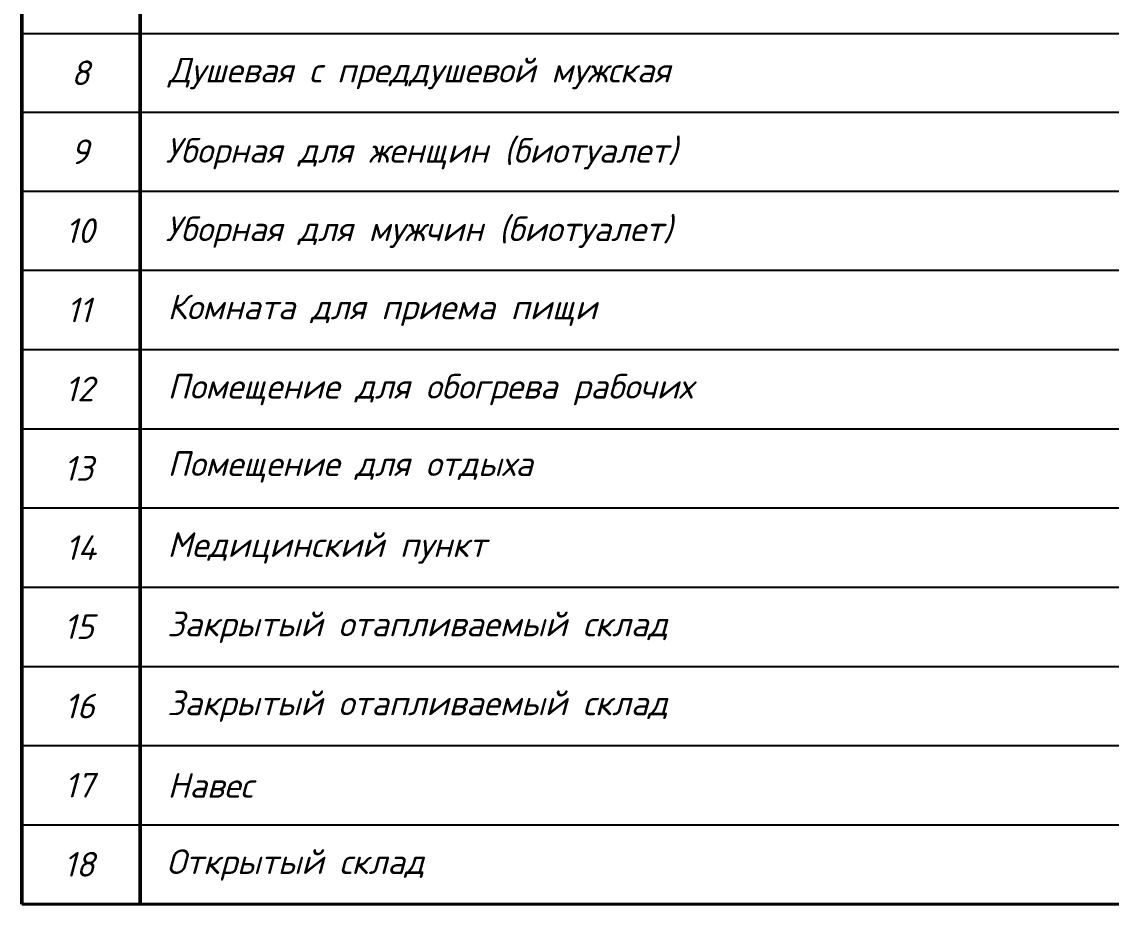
# Model space of a CAD drawing. Header units: millimetres. Extents: x 2279 to 5236, y 896 to 2828.
# Drawn here: x 4075.9 to 4186.3, y 2518.5 to 2607.9 of the extents above; entities that cross this region are included whole.
import ezdxf

# ---------------------------------------------------------------- set-up
doc = ezdxf.new("R2010")
doc.units = ezdxf.units.MM
doc.layers.add('PDF _!!ТОНКАЯ', color=7, linetype='Continuous')
doc.layers.add('PDF _Текст', color=7, linetype='Continuous')
doc.styles.add('PDF ISOCPEUR Italic', font='isocpeui.ttf')

msp = doc.modelspace()

# ---------------------------------------------------------------- linework, layer by layer
at = {"layer": 'PDF _!!ТОНКАЯ', "lineweight": 50}
for points in [[(4075.92, 2518.5), (4075.92, 2677.76), (4262.91, 2677.76), (4262.91, 2518.5)], [(4087.9, 2677.76), (4087.9, 2518.5)]]:
    msp.add_lwpolyline(points, dxfattribs=at)
at = {"layer": 'PDF _!!ТОНКАЯ', "lineweight": 25}
for points in [[(4075.92, 2606.76), (4262.91, 2606.76)], [(4075.92, 2598.76), (4262.91, 2598.76)], [(4075.92, 2590.76), (4262.91, 2590.76)], [(4075.92, 2582.76), (4262.91, 2582.76)], [(4075.92, 2574.72), (4262.91, 2574.72)], [(4075.92, 2566.67), (4262.91, 2566.67)], [(4075.92, 2558.67), (4197.93, 2558.67), (4262.91, 2558.67)], [(4075.92, 2550.63), (4197.93, 2550.63), (4262.91, 2550.63)], [(4075.92, 2542.58), (4197.93, 2542.58), (4227.9, 2542.58), (4262.91, 2542.58)], [(4075.92, 2534.58), (4087.9, 2534.58), (4187.94, 2534.58), (4197.93, 2534.58), (4227.9, 2534.58), (4262.91, 2534.58)], [(4075.92, 2526.54), (4262.91, 2526.54)]]:
    msp.add_lwpolyline(points, dxfattribs=at)
at = {"layer": 'PDF _!!ТОНКАЯ', "lineweight": 40}
msp.add_lwpolyline([(4075.92, 2518.5), (4262.91, 2518.5)], dxfattribs=at)

# ---------------------------------------------------------------- texts
at = {"layer": 'PDF _Текст', "attachment_point": 7, "style": 'PDF ISOCPEUR Italic'}
for s, insert, char_height in [('Душевая с преддушевой мужская', (4090.78, 2601.1), 2.4999), ('8', (4080.91, 2601.51), 2.5), ('9', (4080.87, 2593.51), 2.5), ('Уборная для женщин (биотуалет)', (4090.48, 2592.97), 2.4999), ('10', (4080.32, 2585.51), 2.5), ('Уборная для мужчин (биотуалет)', (4090.48, 2585.02), 2.4999), ('Комната для приема пищи', (4090.69, 2577.1), 2.4999), ('11', (4080.45, 2577.47), 2.5), ('Помещение для обогрева рабочих', (4090.69, 2569.06), 2.4999), ('12', (4080.28, 2569.47), 2.5), ('13', (4080.15, 2561.42), 2.5), ('Помещение для отдыха', (4090.69, 2561.22), 2.4999), ('14', (4080.32, 2553.38), 2.5), ('Медицинский пункт', (4090.69, 2553.01), 2.4999), ('Закрытый отапливаемый склад', (4090.65, 2544.97), 2.4999), ('15', (4080.15, 2545.38), 2.5), ('16', (4080.24, 2537.33), 2.5), ('Закрытый отапливаемый склад', (4090.65, 2536.97), 2.4999), ('17', (4080.24, 2529.31), 2.5), ('Навес', (4090.69, 2529.29), 2.5), ('18', (4080.15, 2521.29), 2.5), ('Открытый склад', (4090.57, 2520.88), 2.4999)]:
    msp.add_mtext(s, dxfattribs=dict(at, insert=insert, char_height=char_height))

doc.saveas('drawing.dxf')
